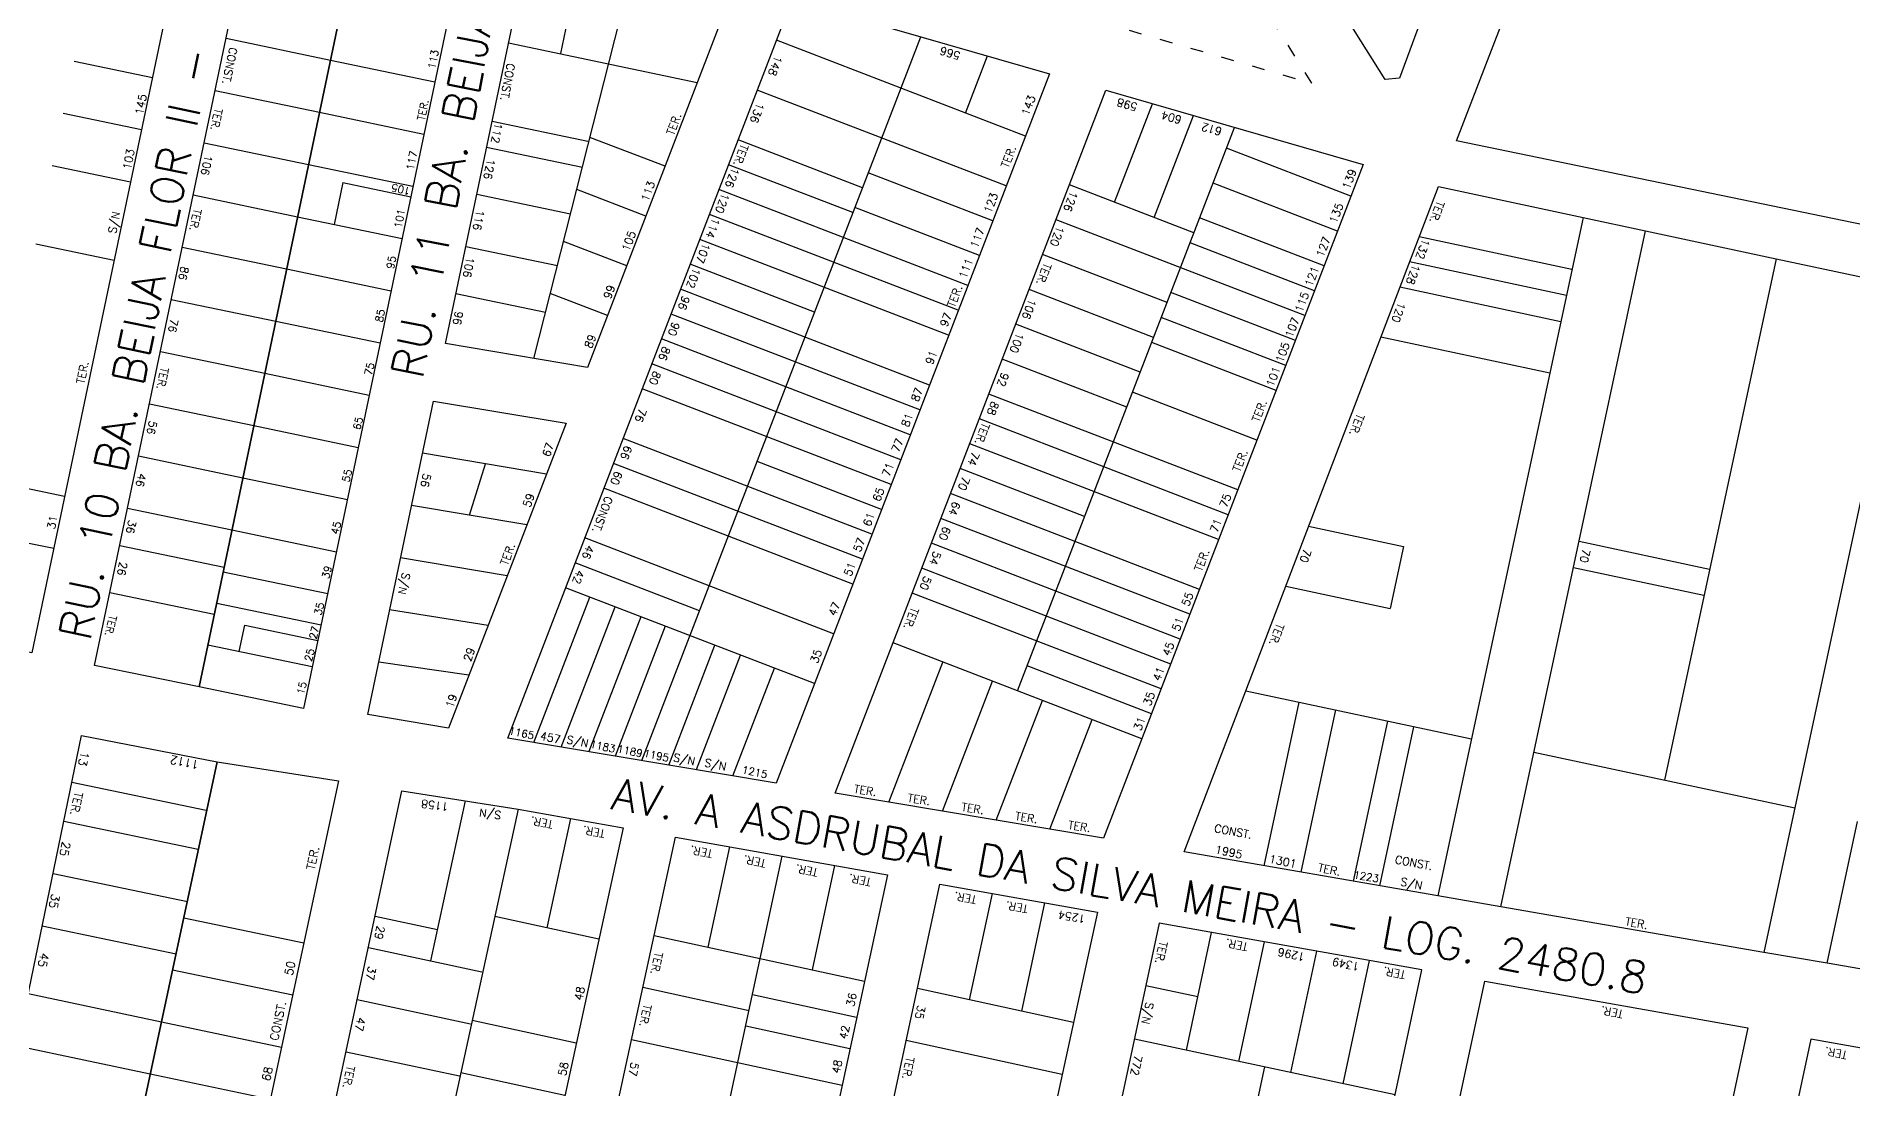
# Model space of a CAD drawing. Extents: x 714896 to 749292, y 8417558 to 8447149.
# Drawn here: x 742457.3 to 742797.8, y 8426059.2 to 8426256.5 of the extents above; entities that cross this region are included whole.
import ezdxf

# ---------------------------------------------------------------- set-up
doc = ezdxf.new("R2010")
doc.units = 0
doc.header["$MEASUREMENT"] = 0
doc.linetypes.add('ACAD_ISO03W100', pattern=[30, 12, -18])
for name, color, linetype in [('LOTE', 7, 'CONTINUOUS'), ('NUM-PORTA', 7, 'CONTINUOUS'), ('QUADRA', 6, 'CONTINUOUS'), ('TEXTO', 7, 'CONTINUOUS'), ('TEXTODERUA', 3, 'CONTINUOUS')]:
    doc.layers.add(name, color=color, linetype=linetype)
doc.styles.add('ROMANS', font='ROMANS.SHX', dxfattribs={"height": 1.5})

msp = doc.modelspace()

# ---------------------------------------------------------------- linework, layer by layer
at = {"layer": 'LOTE', "color": 7}
for p, q in [((742550.55, 8426196.08), (742569.47, 8426270.74)), ((742555.58, 8426253.21), (742559.68, 8426272.79)), ((742492.84, 8426256.09), (742512.41, 8426252)), ((742545.79, 8426255.25), (742581.19, 8426247.8)), ((742464.36, 8426251.83), (742479.04, 8426248.76)), ((742512.41, 8426252), (742531.99, 8426247.92)), ((742490.78, 8426246.3), (742510.36, 8426242.22)), ((742462.31, 8426242.04), (742476.99, 8426238.98)), ((742510.36, 8426242.22), (742529.94, 8426238.13)), ((742542.71, 8426240.57), (742560.66, 8426236.83)), ((742488.73, 8426236.51), (742508.31, 8426232.43)), ((742541.69, 8426235.68), (742559.64, 8426231.93)), ((742460.25, 8426232.25), (742474.94, 8426229.19)), ((742508.31, 8426232.43), (742527.89, 8426228.34)), ((742486.68, 8426226.73), (742506.26, 8426222.64)), ((742514.75, 8426229.04), (742513.11, 8426221.21)), ((742514.75, 8426229.04), (742527.48, 8426226.38)), ((742539.84, 8426226.87), (742557.42, 8426223.2)), ((742506.26, 8426222.64), (742525.84, 8426218.55)), ((742457.18, 8426217.57), (742471.86, 8426214.51)), ((742484.63, 8426216.94), (742504.21, 8426212.85)), ((742537.79, 8426217.08), (742554.96, 8426213.5)), ((742504.21, 8426212.85), (742523.79, 8426208.77)), ((742482.58, 8426207.15), (742502.16, 8426203.07)), ((742535.95, 8426208.27), (742552.75, 8426204.77)), ((742502.16, 8426203.07), (742521.74, 8426198.98)), ((742480.53, 8426197.36), (742500.11, 8426193.28)), ((742500.11, 8426193.28), (742519.69, 8426189.19)), ((742478.48, 8426187.58), (742498.06, 8426183.49)), ((742498.06, 8426183.49), (742517.64, 8426179.4)), ((742476.43, 8426177.79), (742496.01, 8426173.7)), ((742443, 8426174.28), (742462.59, 8426170.27)), ((742496.01, 8426173.7), (742515.59, 8426169.62)), ((742421.25, 8426168.52), (742460.54, 8426160.48)), ((742474.38, 8426168), (742493.96, 8426163.92)), ((742493.96, 8426163.92), (742513.54, 8426159.83)), ((742472.91, 8426161.01), (742492.49, 8426156.92)), ((742492.32, 8426156.09), (742511.9, 8426152)), ((742471.07, 8426152.2), (742490.65, 8426148.11)), ((742491.09, 8426150.21), (742510.66, 8426146.13)), ((742496.34, 8426146.05), (742510.05, 8426143.19)), ((742489.45, 8426142.38), (742509.02, 8426138.3)), ((742489.12, 8426111.3), (742463.95, 8426116.55)), ((742487.61, 8426103.98), (742462.44, 8426109.24)), ((742485.59, 8426094.19), (742460.41, 8426099.44)), ((742483.49, 8426084.41), (742458.39, 8426089.65)), ((742507.44, 8426086.47), (742484.92, 8426091.16)), ((742505.34, 8426076.69), (742482.83, 8426081.39)), ((742480.75, 8426071.65), (742455.76, 8426076.92)), ((742503.25, 8426066.91), (742480.75, 8426071.65)), ((742478.65, 8426061.87), (742453.74, 8426067.12)), ((742501.15, 8426057.13), (742478.65, 8426061.87))]:
    msp.add_line(p, q, dxfattribs=at)
at = {"layer": 'LOTE', "color": 7, "ltscale": 0.2}
for p, q in [((742570.8, 8426120.67), (742623.08, 8426256.39)), ((742642.69, 8426237.75), (742596.03, 8426255.72)), ((742631.45, 8426242.08), (742635.57, 8426252.78)), ((742639.1, 8426228.42), (742592.44, 8426246.39)), ((742659.41, 8426225.34), (742666.53, 8426243.82)), ((742666.84, 8426222.48), (742674.21, 8426241.6)), ((742612.17, 8426228.07), (742588.84, 8426237.06)), ((742641.21, 8426133.76), (742681.9, 8426239.38)), ((742703.72, 8426226.49), (742680.39, 8426235.47)), ((742610.37, 8426223.41), (742587.04, 8426232.39)), ((742636.58, 8426221.88), (742613.25, 8426230.87)), ((742631.91, 8426209.75), (742585.25, 8426227.73)), ((742674.28, 8426219.61), (742650.95, 8426228.6)), ((742701.2, 8426219.95), (742677.88, 8426228.94)), ((742630.11, 8426205.09), (742583.45, 8426223.06)), ((742634.06, 8426215.35), (742610.73, 8426224.34)), ((742695.09, 8426204.09), (742648.44, 8426222.06)), ((742698.69, 8426213.42), (742675.36, 8426222.41)), ((742628.31, 8426200.42), (742581.65, 8426218.4)), ((742696.89, 8426208.76), (742673.56, 8426217.74)), ((742603.18, 8426204.74), (742579.86, 8426213.73)), ((742669.25, 8426206.55), (742645.92, 8426215.53)), ((742624.72, 8426191.09), (742578.06, 8426209.06)), ((742666.73, 8426200.01), (742643.4, 8426209)), ((742693.3, 8426199.43), (742669.97, 8426208.41)), ((742622.92, 8426186.43), (742576.26, 8426204.4)), ((742664.22, 8426193.48), (742640.89, 8426202.47)), ((742691.5, 8426194.76), (742668.17, 8426203.75)), ((742621.12, 8426181.76), (742574.46, 8426199.73)), ((742689.7, 8426190.09), (742666.37, 8426199.08)), ((742661.7, 8426186.95), (742638.37, 8426195.94)), ((742619.32, 8426177.09), (742572.67, 8426195.07)), ((742617.53, 8426172.43), (742570.87, 8426190.4)), ((742682.51, 8426171.43), (742635.85, 8426189.4)), ((742686.11, 8426180.76), (742662.78, 8426189.75)), ((742680.71, 8426166.76), (742634.06, 8426184.74)), ((742613.93, 8426163.1), (742567.27, 8426181.07)), ((742678.92, 8426162.1), (742632.26, 8426180.07)), ((742612.13, 8426158.43), (742565.48, 8426176.4)), ((742615.73, 8426167.76), (742592.4, 8426176.75)), ((742653.79, 8426166.42), (742630.46, 8426175.41)), ((742610.34, 8426153.76), (742563.68, 8426171.74)), ((742675.32, 8426152.77), (742628.66, 8426170.74)), ((742673.52, 8426148.1), (742626.87, 8426166.08)), ((742606.74, 8426144.43), (742560.08, 8426162.41)), ((742671.73, 8426143.44), (742625.07, 8426161.41)), ((742581.62, 8426148.75), (742558.29, 8426157.74)), ((742669.93, 8426138.77), (742623.27, 8426156.74)), ((742550.57, 8426124.08), (742561.06, 8426151.31)), ((742603.15, 8426135.1), (742556.49, 8426153.08)), ((742668.13, 8426134.1), (742621.48, 8426152.08)), ((742555.7, 8426123.21), (742565.82, 8426149.48)), ((742575.83, 8426119.83), (742584.48, 8426142.29)), ((742664.54, 8426124.77), (742617.88, 8426142.75)), ((742587.87, 8426117.8), (742595.64, 8426137.99)), ((742617.09, 8426112.88), (742627.21, 8426139.15)), ((742666.34, 8426129.44), (742643.01, 8426138.43)), ((742627.16, 8426111.19), (742636.54, 8426135.56)), ((742637.22, 8426109.5), (742645.87, 8426131.96)), ((742647.28, 8426107.8), (742655.21, 8426128.37))]:
    msp.add_line(p, q, dxfattribs=at)
at = {"layer": 'LOTE', "color": 7, "linetype": 'CONTINUOUS'}
for p, q in [((742745.14, 8426212.73), (742716.51, 8426218.86)), ((742744.1, 8426207.9), (742714.72, 8426214.19)), ((742743.04, 8426202.95), (742712.9, 8426209.41)), ((742740.98, 8426193.29), (742709.33, 8426200.07)), ((742770.93, 8426156.48), (742746.49, 8426161.72)), ((742769.89, 8426151.6), (742745.44, 8426156.83)), ((742687.46, 8426100.96), (742694.03, 8426131.64)), ((742694.37, 8426099.76), (742700.88, 8426130.17)), ((742704.23, 8426098.06), (742710.65, 8426128.08)), ((742709.15, 8426097.2), (742715.54, 8426127.03)), ((742547.58, 8426111.57), (742524.16, 8426003.78)), ((742537.7, 8426113.13), (742531.19, 8426083.16)), ((742557.42, 8426109.82), (742552.97, 8426089.34))]:
    msp.add_line(p, q, dxfattribs=at)
at = {"layer": 'LOTE', "color": 7, "linetype": 'ACAD_ISO03W100', "ltscale": 0.2}
msp.add_lwpolyline([(742696.4, 8426247.67), (742672.78, 8426285.26), (742662.12, 8426257.59), (742696.4, 8426247.67)], close=True, dxfattribs=at)
at = {"layer": 'LOTE', "color": 7}
for points in [[(742575.14, 8426232.09), (742561.05, 8426237.52)], [(742571.55, 8426222.76), (742558.58, 8426227.76)], [(742567.95, 8426213.43), (742556.1, 8426217.99)], [(742783.41, 8426214.76), (742762.48, 8426116.98)], [(742807.86, 8426209.53), (742781.14, 8426084.72)], [(742564.36, 8426204.1), (742553.63, 8426208.23)], [(742786.92, 8426111.75), (742738.03, 8426122.21)], [(742792.97, 8426082.67), (742798.66, 8426109.23)]]:
    msp.add_lwpolyline(points, dxfattribs=at)
at = {"layer": 'LOTE', "color": 7, "linetype": 'CONTINUOUS'}
for points in [[(742747.23, 8426222.51), (742720, 8426095.32)], [(742731.83, 8426093.27), (742758.97, 8426220)], [(742695.77, 8426164.61), (742713.57, 8426160.8)], [(742713.57, 8426160.8), (742711.08, 8426149.21)], [(742691.49, 8426153.4), (742711.08, 8426149.21)], [(742683.99, 8426133.78), (742726.29, 8426124.73)], [(742583.23, 8426085.69), (742587.28, 8426104.51)], [(742576.24, 8426005.63), (742597.12, 8426102.76)], [(742602.77, 8426081.45), (742606.97, 8426101.01)], [(742632.24, 8426075.83), (742636.51, 8426095.75)], [(742642.01, 8426073.71), (742646.36, 8426094)], [(742520.79, 8426091.52), (742532.46, 8426089.03)], [(742562.74, 8426087.22), (742543.21, 8426091.46)], [(742573.12, 8426087.88), (742612.53, 8426079.34)], [(742672.89, 8426066.38), (742677.61, 8426088.44)], [(742682.69, 8426064.28), (742687.49, 8426086.68)], [(742519.53, 8426085.66), (742540.8, 8426081.1)], [(742692.46, 8426062.19), (742697.33, 8426084.93)], [(742702.24, 8426060.09), (742707.18, 8426083.18)], [(742590.9, 8426073.79), (742570.99, 8426078.11)], [(742611.06, 8426072.49), (742591.53, 8426076.73)], [(742651.72, 8426071.6), (742622.46, 8426077.95)], [(742675.03, 8426076.37), (742665.25, 8426078.46)], [(742517.44, 8426075.88), (742538.7, 8426071.33)], [(742558.5, 8426067.68), (742538.96, 8426071.92)], [(742609.8, 8426066.63), (742590.27, 8426070.86)], [(742515.35, 8426066.1), (742536.61, 8426061.55)], [(742608.33, 8426059.78), (742568.87, 8426068.34)], [(742649.59, 8426061.83), (742620.36, 8426068.17)], [(742712.01, 8426058), (742663.12, 8426068.47)], [(742668.72, 8425975.23), (742687.56, 8426063.24)], [(742556.37, 8426057.91), (742536.84, 8426062.15)]]:
    msp.add_lwpolyline(points, dxfattribs=at)
at = {"layer": 'LOTE', "color": 7, "ltscale": 0.09}
for points in [[(742552.91, 8426174.38), (742529.66, 8426178.3)], [(742538.46, 8426166.67), (742541.5, 8426176.3)], [(742549.24, 8426164.86), (742527.61, 8426168.5)], [(742545.57, 8426155.34), (742525.56, 8426158.7)], [(742541.98, 8426146.01), (742523.51, 8426148.92)], [(742538.38, 8426136.67), (742521.46, 8426139.13)]]:
    msp.add_lwpolyline(points, dxfattribs=at)
at = {"layer": 'LOTE', "color": 7, "ltscale": 0.2}
for points in [[(742603.15, 8426135.1), (742556.49, 8426153.08)], [(742570.58, 8426147.65), (742560.83, 8426122.35)], [(742575.15, 8426145.89), (742565.77, 8426121.52)], [(742589.2, 8426140.35), (742580.96, 8426118.96)]]:
    msp.add_lwpolyline(points, dxfattribs=at)
at = {"layer": 'LOTE', "color": 7, "flags": 128}
msp.add_lwpolyline([(742495.32, 8426141.15), (742496.34, 8426146.05)], dxfattribs=at)
at = {"layer": 'QUADRA', "color": 6}
for points in [[(742723.5, 8426236.86), (742827.49, 8426506.31), (742892.12, 8426673.77), (743065.71, 8426606.31), (743037.57, 8426533.27), (742997.4, 8426429.01), (742975.84, 8426373.02), (742939.89, 8426279.7), (742908.64, 8426198.59), (742723.5, 8426236.86)], [(742417.22, 8426148.93), (742447.51, 8426296.2), (742487.24, 8426287.91), (742456.44, 8426140.9), (742417.22, 8426148.93)], [(742533.97, 8426198.87), (742549.89, 8426274.83), (742584.36, 8426267.64), (742588.38, 8426266.46), (742560.61, 8426194.38), (742533.97, 8426198.87)], [(742657.35, 8426106.11), (742607.03, 8426114.58), (742657.79, 8426246.35), (742706, 8426232.4), (742657.35, 8426106.11)], [(742519.4, 8426129.32), (742531.72, 8426188.09), (742556.58, 8426183.91), (742534.57, 8426126.77), (742519.4, 8426129.32)], [(742627.16, 8425958.56), (742498.23, 8425986.17), (742525.82, 8426114.99), (742547.58, 8426111.57), (742567.27, 8426108.07), (742543.85, 8426000.25), (742603.47, 8425989.58), (742626.67, 8426097.5), (742656.2, 8426092.25), (742627.16, 8425958.56)], [(742577.12, 8426106.32), (742616.82, 8426099.26), (742595.93, 8426002.1), (742556.04, 8426009.24), (742577.12, 8426106.32)], [(742639.04, 8425956.02), (742687.93, 8425945.55), (742717.02, 8426081.43), (742667.77, 8426090.19), (742639.04, 8425956.02)], [(742778.11, 8426070.56), (742748.56, 8425932.57), (742699.67, 8425943.04), (742728.85, 8426079.33), (742778.11, 8426070.56)], [(742789.93, 8426068.46), (742760.29, 8425930.06), (742809.18, 8425919.59), (742839.18, 8426059.7)]]:
    msp.add_lwpolyline(points, close=True, dxfattribs=at)
at = {"layer": 'QUADRA'}
msp.add_lwpolyline([(742710.14, 8426248.36), (742657.36, 8426332.35), (742682.76, 8426348.31), (742724.87, 8426281.37), (742712.82, 8426248.64), (742710.14, 8426248.36)], close=True, dxfattribs=at)
at = {"layer": 'QUADRA', "color": 6, "linetype": 'CONTINUOUS'}
for points in [[(742468.2, 8426138.5), (742498.99, 8426285.45), (742528.35, 8426279.32), (742524.25, 8426259.75), (742514.46, 8426261.79), (742487.79, 8426134.48), (742468.2, 8426138.5)], [(742528.35, 8426279.32), (742538.14, 8426277.28), (742534.04, 8426257.7), (742507.38, 8426130.47), (742487.79, 8426134.48), (742514.46, 8426261.79), (742524.25, 8426259.75), (742528.35, 8426279.32)], [(742595.96, 8426116.44), (742545.64, 8426124.91), (742598.98, 8426263.37), (742647.19, 8426249.42), (742595.96, 8426116.44)], [(742439.59, 8425998.57), (742465.77, 8426125.36), (742491.19, 8426120.43), (742464.01, 8425993.5), (742439.59, 8425998.57)], [(742513.94, 8426116.86), (742486.5, 8425988.68), (742464.01, 8425993.5), (742491.19, 8426120.43), (742513.94, 8426116.86)]]:
    msp.add_lwpolyline(points, close=True, dxfattribs=at)
at = {"layer": 'QUADRA', "color": 6}
msp.add_lwpolyline([(742842.27, 8426074.13), (742792.97, 8426082.67), (742781.14, 8426084.72), (742731.83, 8426093.27), (742720, 8426095.32), (742672.44, 8426103.57), (742683.99, 8426133.78), (742720.12, 8426228.32), (742747.23, 8426222.51), (742758.97, 8426220), (742783.41, 8426214.76), (742807.86, 8426209.53)], dxfattribs=at)

# ---------------------------------------------------------------- texts
at = {"layer": 'NUM-PORTA', "style": 'ROMANS'}
for s, height, rotation, p in [('113', 1.406, 78.8383, (742532.04, 8426250.23)), ('75', 1.402, 75.8493, (742520.11, 8426192.76)), ('65', 1.402, 75.8493, (742517.97, 8426182.56)), ('67', 1.5, 70.4004, (742553.49, 8426177.48)), ('55', 1.402, 75.8493, (742515.92, 8426172.77)), ('59', 1.5, 70.4004, (742549.85, 8426168.02)), ('45', 1.402, 75.8493, (742513.87, 8426162.98)), ('39', 1.402, 75.8493, (742512.13, 8426154.66)), ('35', 1.402, 75.8493, (742510.69, 8426147.81)), ('27', 1.402, 75.8493, (742509.75, 8426143.31)), ('25', 1.402, 75.8493, (742508.88, 8426139.15)), ('29', 1.5, 70.4004, (742538.71, 8426139.11)), ('15', 1.402, 75.8493, (742507.42, 8426132.94)), ('19', 1.5, 70.4004, (742535.35, 8426130.4)), ('1158', 1.5, 172.6896, (742534.63, 8426112.71)), ('S/N', 1.5, 172.6896, (742544.5, 8426111.16)), ('1254', 1.5, 169.5373, (742654.04, 8426091.66)), ('29', 1.5, 258.4723, (742521.16, 8426089.82)), ('50', 1.574, 78.1324, (742505.31, 8426080.27)), ('1296', 1.5, 168.4723, (742695.21, 8426084.54)), ('1349', 1.5, 168.4723, (742705.42, 8426082.73)), ('37', 1.5, 258.4723, (742519.53, 8426082.2)), ('48', 1.5, 78.4723, (742559.61, 8426075.62)), ('36', 1.5, 78.4723, (742610.57, 8426074.43)), ('35', 1.5, 258.4723, (742622.49, 8426074.91)), ('S/N', 1.5, 257.845, (742665.29, 8426075.49)), ('47', 1.5, 258.4723, (742517.49, 8426072.66)), ('42', 1.5, 78.4723, (742609.26, 8426068.34)), ('68', 1.574, 78.1324, (742501.07, 8426060.47)), ('58', 1.5, 78.4723, (742556.54, 8426061.47)), ('57', 1.5, 258.4723, (742568.79, 8426064.21)), ('48', 1.5, 78.4723, (742607.87, 8426061.88)), ('772', 1.5, 257.845, (742663.17, 8426065.6))]:
    msp.add_text(s, height=height, rotation=rotation, dxfattribs=at).set_placement(p)
at = {"layer": 'NUM-PORTA', "color": 7, "style": 'ROMANS'}
for s, height, rotation, p in [('566', 1.5, 162.6302, (742630.63, 8426253.42)), ('148', 1.5, 249.123, (742595.79, 8426252.99)), ('145', 1.508, 78.4386, (742477.24, 8426241.64)), ('136', 1.5, 249.123, (742592.39, 8426244.16)), ('143', 1.5, 69.123, (742643.27, 8426241.45)), ('598', 1.5, 164.2079, (742663.81, 8426243.83)), ('112', 1.5, 259.3047, (742543.22, 8426240.36)), ('604', 1.5, 164.2079, (742672.12, 8426241.43)), ('612', 1.5, 164.2079, (742679.67, 8426239.24)), ('103', 1.508, 78.4386, (742474.96, 8426231.37)), ('106', 1.48, 258.2613, (742488.86, 8426234.31)), ('117', 1.408, 78.7445, (742528.01, 8426231.25)), ('126', 1.5, 259.3047, (742541.8, 8426233.58)), ('113', 1.5, 69.7745, (742571.99, 8426225.36, 272.47)), ('126', 1.5, 249.123, (742587.72, 8426232.03)), ('139', 1.5, 69.123, (742703.44, 8426227.63)), ('105', 1.408, 167.1232, (742527.54, 8426228.05)), ('120', 1.5, 249.123, (742585.87, 8426227.24)), ('123', 1.5, 69.123, (742636.23, 8426223.17)), ('126', 1.5, 249.123, (742651.16, 8426227.57)), ('S/N', 1.508, 78.4386, (742472.19, 8426219.38)), ('101', 1.408, 78.7445, (742525.73, 8426220.38)), ('116', 1.5, 259.3047, (742539.8, 8426224.03)), ('135', 1.5, 69.123, (742700.98, 8426221.24)), ('105', 1.5, 69.7745, (742568.39, 8426216.01, 272.47)), ('114', 1.5, 249.123, (742584.08, 8426222.57)), ('117', 1.5, 69.123, (742633.7, 8426216.61)), ('120', 1.5, 249.123, (742648.64, 8426221.04)), ('107', 1.5, 249.123, (742582.26, 8426217.87)), ('127', 1.5, 69.123, (742698.54, 8426214.9)), ('132', 1.5, 249.9936, (742717.16, 8426218.65)), ('86', 1.484, 258.2666, (742484.42, 8426213.42)), ('95', 1.409, 78.6318, (742524.28, 8426212.77)), ('106', 1.5, 259.3047, (742537.94, 8426215.19)), ('102', 1.5, 249.123, (742580.46, 8426213.2)), ('111', 1.5, 69.123, (742631.56, 8426210.88)), ('121', 1.5, 69.123, (742696.41, 8426209.37)), ('128', 1.5, 249.9936, (742715.34, 8426213.87)), ('99', 1.5, 69.7745, (742564.95, 8426207.08, 272.47)), ('96', 1.5, 249.123, (742578.43, 8426207.92)), ('106', 1.5, 249.123, (742643.38, 8426207.38)), ('115', 1.5, 69.123, (742694.56, 8426204.57)), ('120', 1.5, 249.9936, (742712.62, 8426206.76)), ('76', 1.484, 258.2666, (742482.48, 8426203.61)), ('85', 1.409, 78.6318, (742522.18, 8426202.76)), ('96', 1.5, 259.3047, (742535.81, 8426205.02)), ('90', 1.5, 249.123, (742576.55, 8426203.03)), ('97', 1.5, 69.123, (742628.01, 8426201.84)), ('107', 1.5, 69.123, (742692.72, 8426199.81)), ('89', 1.5, 69.7745, (742561.39, 8426197.82, 272.47)), ('100', 1.5, 249.123, (742641.09, 8426201.04)), ('105', 1.5, 69.123, (742690.93, 8426195.14)), ('86', 1.5, 249.123, (742574.78, 8426198.45)), ('91', 1.5, 69.123, (742625.29, 8426194.79)), ('80', 1.5, 249.123, (742573.01, 8426193.85)), ('92', 1.5, 249.123, (742638.26, 8426193.55)), ('101', 1.5, 69.123, (742689.17, 8426190.59)), ('87', 1.5, 69.123, (742622.61, 8426187.81)), ('76', 1.5, 249.123, (742570.33, 8426186.88)), ('81', 1.5, 69.123, (742620.77, 8426183.06)), ('88', 1.5, 249.123, (742636.37, 8426188.16)), ('56', 1.484, 258.2666, (742478.47, 8426184.48)), ('66', 1.5, 249.123, (742567.63, 8426179.89)), ('77', 1.5, 69.123, (742618.95, 8426178.33)), ('74', 1.5, 249.123, (742632.73, 8426178.72)), ('71', 1.5, 69.123, (742617.19, 8426173.76)), ('46', 1.484, 258.2666, (742476.41, 8426174.64)), ('56', 1.5, 257.4131, (742529.83, 8426174.63)), ('60', 1.5, 249.123, (742565.78, 8426175.09)), ('65', 1.5, 69.123, (742615.4, 8426169.09)), ('70', 1.5, 249.123, (742630.94, 8426174.08)), ('64', 1.5, 249.123, (742629.14, 8426169.39)), ('75', 1.5, 69.123, (742680.44, 8426167.95)), ('36', 1.484, 258.2666, (742474.58, 8426165.89)), ('61', 1.5, 69.123, (742613.6, 8426164.42)), ('71', 1.5, 69.123, (742678.65, 8426163.28)), ('57', 1.5, 69.123, (742611.76, 8426159.65)), ('60', 1.5, 249.123, (742627.34, 8426164.72)), ('26', 1.484, 258.2666, (742472.93, 8426158.03)), ('46', 1.5, 249.123, (742560.44, 8426161.21)), ('54', 1.5, 249.123, (742625.54, 8426160.06)), ('70', 1.5, 249.9936, (742694.95, 8426160.52)), ('70', 1.5, 256.7734, (742747.18, 8426160.47)), ('S/N', 1.5, 257.4131, (742525.93, 8426156.03)), ('42', 1.5, 249.123, (742558.64, 8426156.55)), ('51', 1.5, 69.123, (742610.01, 8426155.1)), ('50', 1.5, 249.123, (742623.75, 8426155.39)), ('55', 1.5, 69.123, (742673.32, 8426149.46)), ('47', 1.5, 69.123, (742607.12, 8426147.62)), ('51', 1.5, 69.123, (742671.52, 8426144.79)), ('35', 1.5, 69.123, (742603.72, 8426138.77)), ('45', 1.5, 69.123, (742669.73, 8426140.13)), ('41', 1.5, 69.123, (742667.93, 8426135.46)), ('35', 1.5, 69.123, (742666.13, 8426130.8)), ('31', 1.5, 69.123, (742664.33, 8426126.13)), ('1165', 1.4, 348.4522, (742545.74, 8426125.62)), ('457', 1.5, 348.4522, (742551.62, 8426124.63)), ('S/N', 1.5, 348.4522, (742556.58, 8426123.95)), ('1183', 1.4, 348.4522, (742560.96, 8426123.11)), ('13', 1.584, 258.107, (742465.66, 8426122.49)), ('1112', 1.584, 169.1984, (742487.87, 8426120.64)), ('1189', 1.4, 348.4522, (742566.07, 8426122.25)), ('1195', 1.4, 348.4522, (742571.02, 8426121.42)), ('S/N', 1.5, 348.4522, (742576.58, 8426120.58)), ('S/N', 1.5, 348.4522, (742582.43, 8426119.6)), ('1215', 1.4, 348.4522, (742589.47, 8426118.32)), ('25', 1.584, 258.107, (742462.18, 8426105.6)), ('1995', 1.5, 348.4522, (742678.16, 8426103.32)), ('1301', 1.5, 348.4522, (742688.29, 8426101.57)), ('1223', 1.4, 350.3366, (742704.1, 8426098.64)), ('S/N', 1.5, 348.4522, (742712.9, 8426097.3)), ('35', 1.584, 258.107, (742460.16, 8426095.8)), ('45', 1.586, 258.1018, (742458.11, 8426084.77))]:
    msp.add_text(s, height=height, rotation=rotation, dxfattribs=at).set_placement(p)
at = {"layer": 'TEXTO', "style": 'ROMANS'}
for s, height, rotation, p in [('CONST.', 1.479, 258.2494, (742493.52, 8426254.5)), ('TER.', 1.408, 78.7705, (742530.07, 8426240.57)), ('TER.', 1.482, 258.2487, (742490.76, 8426243.06)), ('TER.', 1.482, 258.2487, (742486.82, 8426224.21)), ('TER.', 1.507, 78.4096, (742466.25, 8426191.19)), ('TER.', 1.482, 258.2487, (742480.65, 8426194.5)), ('31', 1.507, 78.4096, (742460.74, 8426163.95)), ('TER.', 1.5, 70.4004, (742545.65, 8426157.12)), ('TER.', 1.402, 256.8447, (742471, 8426148.02)), ('TER.', 1.574, 258.1324, (742464.5, 8426114.91)), ('TER.', 1.5, 169.5373, (742554.23, 8426109.41)), ('TER.', 1.5, 169.5373, (742564.01, 8426107.67)), ('TER.', 1.574, 78.1324, (742509.43, 8426100.07)), ('TER.', 1.5, 168.4723, (742584.15, 8426103.89)), ('TER.', 1.5, 168.4723, (742594.15, 8426102.11)), ('TER.', 1.5, 168.4723, (742603.92, 8426100.38)), ('TER.', 1.5, 168.4723, (742613.89, 8426098.6)), ('TER.', 1.5, 169.5373, (742633.63, 8426095.29)), ('TER.', 1.5, 169.5373, (742643.29, 8426093.57)), ('TER.', 1.5, 257.845, (742667.87, 8426086.9)), ('TER.', 1.5, 168.4723, (742684.53, 8426086.44)), ('TER.', 1.5, 258.4723, (742573.27, 8426084.85)), ('TER.', 1.5, 168.4723, (742714.05, 8426081.19)), ('CONST.', 1.574, 78.1324, (742502.58, 8426068.06)), ('TER.', 1.5, 258.4723, (742571.15, 8426075.07)), ('TER.', 1.5, 169.0625, (742754.87, 8426073.86)), ('TER.', 1.5, 169.0625, (742796.85, 8426066.19)), ('TER.', 1.5, 258.4723, (742515.54, 8426063.56)), ('TER.', 1.5, 258.4723, (742620.41, 8426065.22))]:
    msp.add_text(s, height=height, rotation=rotation, dxfattribs=at).set_placement(p)
at = {"layer": 'TEXTO', "color": 7, "style": 'ROMANS'}
for s, rotation, p in [('CONST.', 259.3047, (742545.55, 8426251.51)), ('TER.', 69.7745, (742576.77, 8426237.76, 272.47)), ('TER.', 249.123, (742589.4, 8426236.4)), ('TER.', 69.123, (742639.49, 8426231.65)), ('TER.', 249.9936, (742719.87, 8426225.74)), ('TER.', 249.123, (742646.19, 8426214.11)), ('TER.', 69.123, (742629.42, 8426205.51)), ('TER.', 69.123, (742686.51, 8426183.99)), ('TER.', 248.9189, (742704.89, 8426185.86)), ('TER.', 249.123, (742634.65, 8426184.16)), ('TER.', 69.123, (742682.91, 8426174.66)), ('CONST.', 249.123, (742563.97, 8426170.38)), ('TER.', 69.123, (742675.72, 8426156)), ('TER.', 249.123, (742621.32, 8426149.56)), ('TER.', 248.9189, (742689.85, 8426146.52)), ('TER.', 351.052, (742610.49, 8426114.65)), ('TER.', 351.052, (742620.55, 8426112.96)), ('TER.', 351.052, (742630.62, 8426111.27)), ('TER.', 351.052, (742640.68, 8426109.57)), ('TER.', 351.052, (742650.61, 8426107.91)), ('CONST.', 349.3326, (742678, 8426107.31)), ('TER.', 348.4522, (742697.46, 8426099.92)), ('CONST.', 349.3326, (742711.87, 8426101.44)), ('TER.', 349.893, (742755.05, 8426089.82))]:
    msp.add_text(s, height=1.5, rotation=rotation, dxfattribs=at).set_placement(p)
at = {"layer": 'TEXTODERUA', "style": 'ROMANS'}
for s, rotation, p in [('RU. 11 BA. BEIJA FLOR II - LOG. 2465.6', 78.8508, (742529.64, 8426192)), ('RU. 10 BA. BEIJA FLOR II - ', 78.2739, (742467.33, 8426142.87)), ('AV. A ASDRUBAL DA SILVA MEIRA - LOG. 2480.8', 349.8182, (742564.82, 8426111.63))]:
    msp.add_text(s, height=6, rotation=rotation, dxfattribs=at).set_placement(p)

doc.saveas('drawing.dxf')
